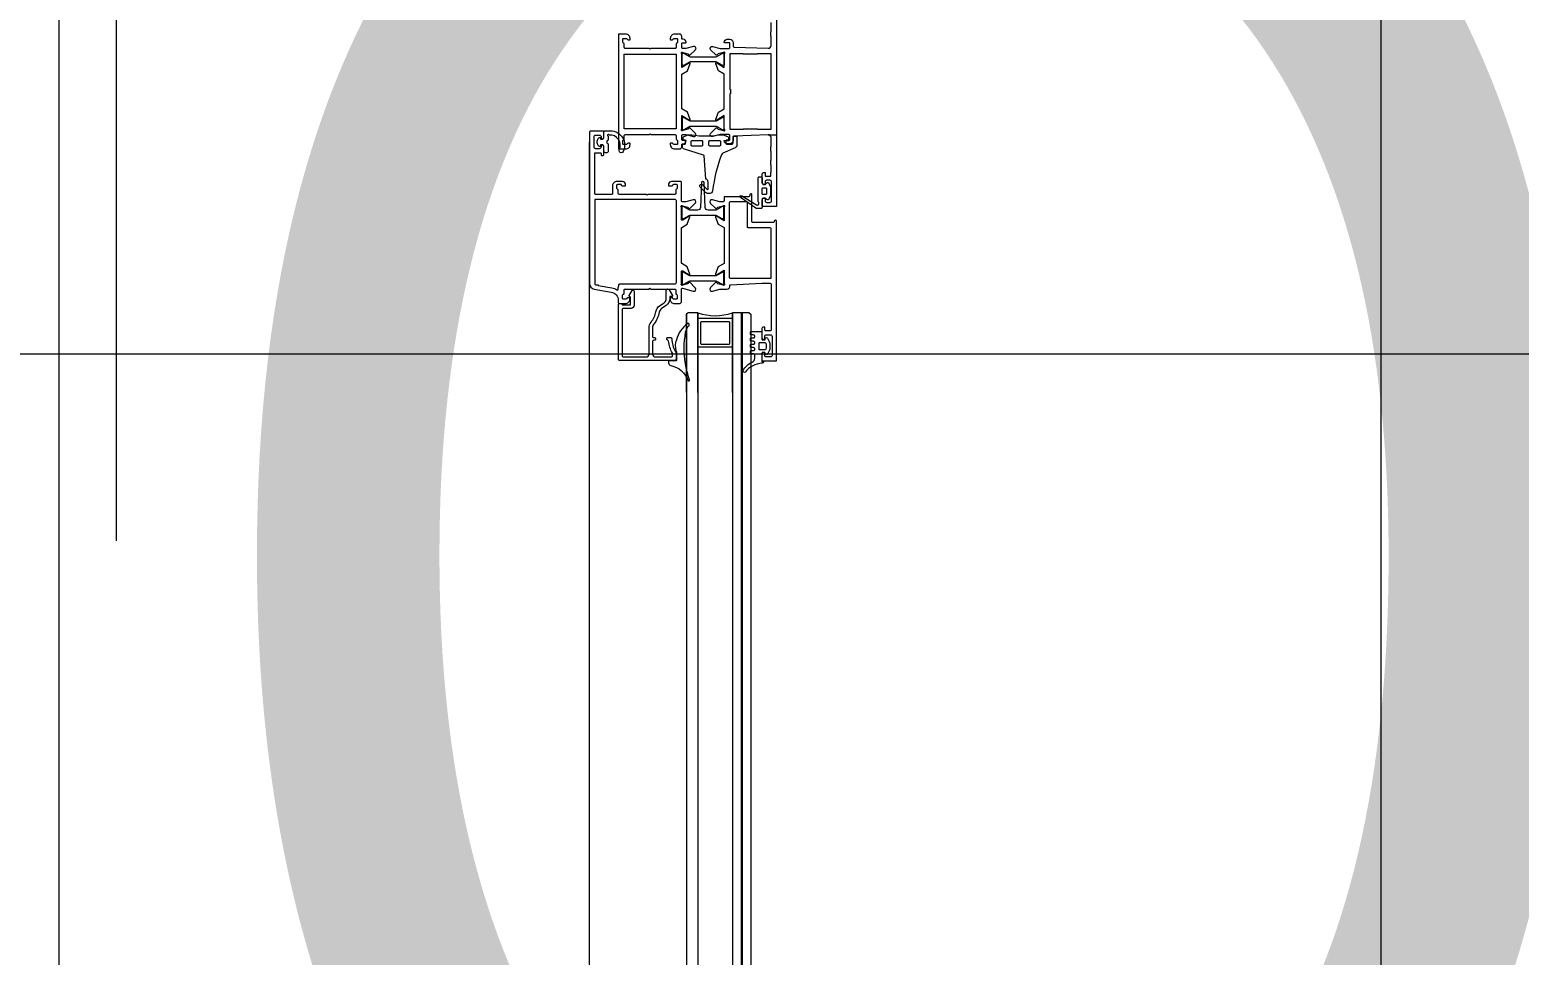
# Model space of a CAD drawing. Extents: x -9058 to 11890, y 0 to 4205.
# Drawn here: x 9830 to 9881.9, y 3263.5 to 3295.7 of the extents above; entities that cross this region are included whole.
import ezdxf
from ezdxf.enums import TextEntityAlignment as Align

# ---------------------------------------------------------------- set-up
doc = ezdxf.new("R2010")
doc.units = 0
doc.header["$MEASUREMENT"] = 0
doc.layers.get('0').update_dxf_attribs({"color": 9, "lineweight": 9})
doc.layers.add('M-TEFRIS2-015', color=129, linetype='Continuous', lineweight=9)
doc.layers.add('M-TEFRIS2-015 @ 20', color=129, linetype='Continuous', lineweight=9)
doc.styles.add('Arial', font='arial.ttf', dxfattribs={"height": 2.5})
doc.styles.add('MuuM_TEXT-STANDART', font='ARIALN.TTF')

# ---------------------------------------------------------------- blocks, each defined once
blk = doc.blocks.new('0a_roomno2')
at = {"style": 'Arial'}
blk.add_attdef('ODANO', (0, 1.505), '', height=3, dxfattribs=at)
blk.add_attdef('MEKANADI', text='', height=3, dxfattribs=at).set_placement((0.525, -4.75), align=Align.BOTTOM_LEFT)
at = {"style": 'MuuM_TEXT-STANDART', "width": 0.6}
for tag, p in [('YER01', (15, -7)), ('TAVAN01', (20.625, -7)), ('DUVAR01', (26.25, -7)), ('YER02', (15, -10.375)), ('TAVAN02', (20.625, -10.375)), ('DUVAR02', (26.25, -10.375)), ('YER03', (15, -13.75)), ('TAVAN03', (20.625, -13.75)), ('DUVAR03', (26.25, -13.75))]:
    blk.add_attdef(tag, text='', height=2.25, dxfattribs=at).set_placement(p, align=Align.MIDDLE_CENTER)
at = {"style": 'MuuM_TEXT-STANDART'}
blk.add_attdef('M2', text='', height=2.25, dxfattribs=at).set_placement((1.3231, -7.8046), align=Align.MIDDLE_LEFT)
at = {"style": 'MuuM_TEXT-STANDART', "width": 0.6}
blk.add_attdef('TEMIZTAVANYUKSEKLIGI', text='', height=2.25, dxfattribs=at).set_placement((2.7, -13.1619), align=Align.MIDDLE_LEFT)
blk = doc.blocks.new('*U679')
at = {"layer": 'M-TEFRIS2-015 @ 20'}
ref = blk.add_blockref('0a_roomno2', (9477.804, 3319.132), dxfattribs=dict(at, xscale=20, yscale=20, zscale=20))
ref.add_attrib('MEKANADI', 'TOPLANTI ODASI', dxfattribs={"layer": '0', "height": 60, "style": 'Arial', "width": 0.8}).set_placement((9488.304, 3229.132), align=Align.BOTTOM_LEFT)

msp = doc.modelspace()

# ---------------------------------------------------------------- linework, layer by layer
at = {"layer": 'M-TEFRIS2-015'}
for p, q in [((9855.738, 3292.069), (9856.035, 3292.069)), ((9852.894, 3285.851), (9852.894, 3237.723)), ((9852.945, 3285.868), (9852.895, 3285.818)), ((9852.895, 3283.094), (9852.895, 3285.818)), ((9853.295, 3285.868), (9852.945, 3285.868)), ((9853.294, 3285.851), (9853.294, 3237.723)), ((9853.295, 3283.094), (9853.295, 3285.868)), ((9854.494, 3285.851), (9854.494, 3237.723)), ((9854.495, 3283.094), (9854.495, 3285.868)), ((9855.083, 3285.868), (9854.495, 3285.868)), ((9854.794, 3285.868), (9854.794, 3237.723)), ((9854.832, 3285.868), (9854.832, 3237.723)), ((9855.083, 3285.868), (9855.132, 3285.819)), ((9855.132, 3285.819), (9855.132, 3237.723)), ((9852.895, 3283.094), (9852.895, 3285.362)), ((9854.495, 3285.668), (9853.295, 3285.668)), ((9854.495, 3284.668), (9853.295, 3284.668))]:
    msp.add_line(p, q, dxfattribs=at)
for points in [[(9833.058, 3277.935), (9833.058, 3359.873)], [(9877.058, 3299.873), (9877.058, 3159.873)], [(9833.058, 3297.873), (9831.058, 3297.873), (9831.058, 3161.873), (9833.058, 3161.873)], [(9849.522, 3173.05), (9849.523, 3291.808)], [(10001.356, 3284.429), (9397.058, 3284.429)]]:
    msp.add_lwpolyline(points, dxfattribs=at)
for points in [[(9856.033, 3297.563), (9856.033, 3289.583, -0.414214), (9856.023, 3289.573), (9855.543, 3289.573, -0.414214), (9855.533, 3289.583), (9855.533, 3289.803, -0.414214), (9855.603, 3289.873), (9855.623, 3289.873, -0.414214), (9855.633, 3289.863), (9855.633, 3289.763, 0.414214), (9855.683, 3289.713), (9855.803, 3289.713, 0.414214), (9855.853, 3289.763), (9855.853, 3290.433, 0.414214), (9855.803, 3290.483), (9855.683, 3290.483, 0.414214), (9855.633, 3290.433), (9855.633, 3290.333, -0.414214), (9855.623, 3290.323), (9855.603, 3290.323, -0.414214), (9855.533, 3290.393), (9855.533, 3290.703, -0.414214), (9855.583, 3290.753), (9855.633, 3290.753), (9855.633, 3290.653, 0.414214), (9855.663, 3290.623), (9855.833, 3290.623), (9855.833, 3290.753), (9855.843, 3290.753), (9855.843, 3291.02), (9855.833, 3291.02), (9855.833, 3291.17), (9855.843, 3291.17), (9855.843, 3291.5), (9855.833, 3291.5), (9855.833, 3291.65), (9855.843, 3291.65), (9855.843, 3291.969, 0.425337), (9855.739, 3292.069), (9854.552, 3292.024, 0.403083), (9854.523, 3291.994), (9854.523, 3291.873, -0.414214), (9854.403, 3291.753), (9854.313, 3291.753, -0.414214), (9854.213, 3291.853), (9854.213, 3291.863, -0.414214), (9854.223, 3291.873), (9854.373, 3291.873, 0.414214), (9854.403, 3291.903), (9854.403, 3292.043, 0.414214), (9854.373, 3292.073), (9854.068, 3292.073), (9853.807, 3292.003, -0.700084), (9853.732, 3292.111), (9853.744, 3292.129), (9853.917, 3292.3, -0.607471), (9853.977, 3292.284, 0.283637), (9853.999, 3292.262), (9854.183, 3292.212, 1.229391), (9854.213, 3292.263), (9854.213, 3292.737), (9853.947, 3292.574, -0.859449), (9853.921, 3292.605), (9854.014, 3292.85), (9854.213, 3292.971), (9854.213, 3294.175), (9854.014, 3294.297), (9853.921, 3294.542, -0.859449), (9853.947, 3294.572), (9854.213, 3294.409), (9854.213, 3294.884, 1.229391), (9854.183, 3294.934), (9853.999, 3294.885, 0.283637), (9853.977, 3294.862, -0.607471), (9853.917, 3294.846), (9853.744, 3295.017), (9853.732, 3295.035, -0.700084), (9853.807, 3295.143), (9854.068, 3295.073), (9854.373, 3295.073, 0.414214), (9854.403, 3295.103), (9854.403, 3295.243, 0.414214), (9854.373, 3295.273), (9854.223, 3295.273, -0.414214), (9854.213, 3295.283), (9854.213, 3295.293, -0.414214), (9854.313, 3295.393), (9854.403, 3295.393, -0.414214), (9854.523, 3295.273), (9854.523, 3295.152, 0.403083), (9854.552, 3295.122), (9855.739, 3295.077, 0.425337), (9855.843, 3295.177), (9855.843, 3295.496), (9855.833, 3295.496), (9855.833, 3295.646), (9855.843, 3295.646), (9855.843, 3295.976)], [(9852.733, 3295.493, 0.414222), (9852.653, 3295.573), (9852.483, 3295.573, 0.414214), (9852.333, 3295.423), (9852.333, 3295.383, 0.414214), (9852.343, 3295.373), (9852.404, 3295.373, 0.366034), (9852.434, 3295.398, -0.365977), (9852.463, 3295.423), (9852.553, 3295.423, -0.414214), (9852.583, 3295.393), (9852.583, 3295.283, -0.365977), (9852.558, 3295.254, 0.365977), (9852.533, 3295.224), (9852.533, 3295.103, -0.414214), (9852.503, 3295.073), (9851.663, 3295.073), (9851.633, 3295.043), (9851.603, 3295.073), (9850.763, 3295.073, -0.414214), (9850.733, 3295.103), (9850.733, 3295.224, 0.365977), (9850.708, 3295.254, -0.365977), (9850.683, 3295.283), (9850.683, 3295.393, -0.414214), (9850.713, 3295.423), (9850.803, 3295.423, -0.365977), (9850.833, 3295.398, 0.366034), (9850.862, 3295.373), (9850.923, 3295.373, 0.414214), (9850.933, 3295.383), (9850.933, 3295.423, 0.414214), (9850.783, 3295.573), (9850.543, 3295.573, 0.414214), (9850.533, 3295.563), (9850.533, 3291.583, 0.414214), (9850.543, 3291.573), (9850.783, 3291.573, 0.414214), (9850.933, 3291.723), (9850.933, 3291.763, 0.414214), (9850.923, 3291.773), (9850.862, 3291.773, 0.366034), (9850.833, 3291.748, -0.365977), (9850.803, 3291.723), (9850.713, 3291.723, -0.414214), (9850.683, 3291.753), (9850.683, 3291.863, -0.365977), (9850.708, 3291.893, 0.365977), (9850.733, 3291.922), (9850.733, 3292.043, -0.414214), (9850.763, 3292.073), (9851.603, 3292.073), (9851.633, 3292.103), (9851.663, 3292.073), (9852.503, 3292.073, -0.414214), (9852.533, 3292.043), (9852.533, 3291.922, 0.365977), (9852.558, 3291.893, -0.365977), (9852.583, 3291.863), (9852.583, 3291.753, -0.414214), (9852.553, 3291.723), (9852.463, 3291.723, -0.365977), (9852.434, 3291.748, 0.366034), (9852.404, 3291.773), (9852.343, 3291.773, 0.414214), (9852.333, 3291.763), (9852.333, 3291.723, 0.414214), (9852.483, 3291.573), (9852.653, 3291.573, 0.414214), (9852.733, 3291.653), (9852.733, 3291.723, -0.414214), (9852.763, 3291.753), (9852.783, 3291.753, 0.414214), (9852.883, 3291.853), (9852.883, 3291.863, 0.414214), (9852.873, 3291.873), (9852.763, 3291.873, -0.414214), (9852.733, 3291.903), (9852.733, 3292.043, -0.414214), (9852.763, 3292.073), (9852.879, 3292.073), (9853.139, 3292.003, 0.700084), (9853.215, 3292.111), (9853.202, 3292.129), (9853.029, 3292.3, 0.607471), (9852.969, 3292.284, -0.283637), (9852.947, 3292.262), (9852.764, 3292.212, -1.229391), (9852.733, 3292.263), (9852.733, 3292.737), (9852.998, 3292.576, 0.713664), (9853.027, 3292.6), (9852.933, 3292.85), (9852.733, 3292.971), (9852.733, 3294.175), (9852.933, 3294.297), (9853.027, 3294.547, 0.713664), (9852.998, 3294.571), (9852.733, 3294.409), (9852.733, 3294.884, -1.229391), (9852.764, 3294.934), (9852.947, 3294.885, -0.283637), (9852.969, 3294.862, 0.607471), (9853.029, 3294.846), (9853.202, 3295.017), (9853.215, 3295.035, 0.700084), (9853.139, 3295.143), (9852.879, 3295.073), (9852.763, 3295.073, -0.414214), (9852.733, 3295.103), (9852.733, 3295.243, -0.414214), (9852.763, 3295.273), (9852.873, 3295.273, 0.414214), (9852.883, 3295.283), (9852.883, 3295.293, 0.414214), (9852.783, 3295.393), (9852.763, 3295.393, -0.414214), (9852.733, 3295.423), (9852.733, 3295.493)], [(9853.077, 3292.066, 0.081633), (9854.057, 3292.066), (9854.137, 3292.066, -0.104779), (9854.21, 3292.05), (9854.345, 3291.99, -0.296563), (9854.357, 3291.972), (9854.357, 3291.906, -0.414214), (9854.327, 3291.876), (9854.292, 3291.876, 0.414214), (9854.267, 3291.851), (9854.267, 3291.771, 0.414214), (9854.292, 3291.746), (9854.482, 3291.746, 0.414214), (9854.517, 3291.781), (9854.517, 3291.996, -0.414214), (9854.537, 3292.016), (9854.627, 3292.016, -0.414214), (9854.647, 3291.996), (9854.647, 3291.706, -0.285747), (9854.591, 3291.616), (9854.163, 3291.425, 0.189764), (9854.114, 3291.371, 0.061836), (9853.806, 3290.114, -0.380587), (9853.707, 3290.026), (9853.627, 3290.026, -0.203536), (9853.555, 3290.056), (9853.374, 3290.244, -0.999219), (9853.46, 3290.327), (9853.607, 3290.176, 0.950364), (9853.647, 3290.174, 0.068684), (9853.636, 3290.474, 0.364538), (9853.587, 3290.516, -0.394287), (9853.567, 3290.534), (9853.512, 3291.337, 0.309555), (9853.494, 3291.36), (9852.792, 3291.578, -0.328426), (9852.757, 3291.626), (9852.757, 3291.721, -0.414214), (9852.782, 3291.746), (9852.842, 3291.746, 0.414214), (9852.867, 3291.771), (9852.867, 3291.851, 0.414214), (9852.842, 3291.876), (9852.807, 3291.876, -0.414214), (9852.777, 3291.906), (9852.777, 3291.972, -0.296563), (9852.789, 3291.99), (9852.924, 3292.05, -0.104779), (9852.997, 3292.066), (9853.077, 3292.066)], [(9854.401, 3286.812, -0.459137), (9854.429, 3286.848), (9855.523, 3286.902), (9855.793, 3286.902, -0.414214), (9855.843, 3286.852), (9855.843, 3285.272, -0.414214), (9855.813, 3285.242), (9855.653, 3285.242, -0.414214), (9855.623, 3285.272), (9855.623, 3285.372), (9855.573, 3285.372, 0.414214), (9855.523, 3285.322), (9855.523, 3285.012, 0.414214), (9855.593, 3284.942), (9855.613, 3284.942, 0.414214), (9855.623, 3284.952), (9855.623, 3285.052, -0.414214), (9855.673, 3285.102), (9855.823, 3285.102, -0.414214), (9855.873, 3285.052), (9855.873, 3284.382, -0.414214), (9855.823, 3284.332), (9855.673, 3284.332, -0.414214), (9855.623, 3284.382), (9855.623, 3284.482, 0.414214), (9855.613, 3284.492), (9855.593, 3284.492, 0.414214), (9855.523, 3284.422), (9855.523, 3284.202, 0.414214), (9855.533, 3284.192), (9856.013, 3284.192, 0.414214), (9856.023, 3284.202), (9856.023, 3289.067, 0.535184), (9855.989, 3289.09), (9855.945, 3289.072), (9855.945, 3289.042, -0.414214), (9855.915, 3289.012), (9855.203, 3289.012, -0.414214), (9855.173, 3289.042), (9855.173, 3289.987, 0.535184), (9855.139, 3290.01), (9855.114, 3290, 0.302776), (9855.095, 3289.972), (9855.095, 3289.942, -0.414214), (9855.065, 3289.912), (9854.233, 3289.912, 0.414214), (9854.203, 3289.882), (9854.203, 3289.764, -0.414214), (9854.173, 3289.734), (9854.058, 3289.734), (9853.797, 3289.804, 0.700084), (9853.722, 3289.696), (9853.734, 3289.678), (9853.907, 3289.507, 0.607471), (9853.967, 3289.523, -0.283637), (9853.989, 3289.545), (9854.173, 3289.594, -1.229391), (9854.203, 3289.544), (9854.203, 3289.07), (9853.937, 3289.232, 0.859449), (9853.911, 3289.202), (9854.004, 3288.957), (9854.203, 3288.836), (9854.203, 3287.591), (9854.004, 3287.469), (9853.911, 3287.224, 0.859449), (9853.937, 3287.194), (9854.203, 3287.356), (9854.203, 3286.882, -1.229391), (9854.173, 3286.832), (9853.989, 3286.881, -0.283637), (9853.967, 3286.904, 0.607471), (9853.907, 3286.919), (9853.734, 3286.748), (9853.722, 3286.73, 0.700084), (9853.797, 3286.623), (9854.058, 3286.692), (9854.303, 3286.692, 0.474196), (9854.401, 3286.812)], [(9855.533, 3284.111, 0.220745), (9854.939, 3283.801, -0.651907), (9854.87, 3283.857, -0.176952), (9855.186, 3284.149, 0.281357), (9855.274, 3284.292), (9855.274, 3284.373), (9855.274, 3284.387), (9855.273, 3284.394), (9855.271, 3284.401), (9855.269, 3284.409), (9855.264, 3284.416), (9855.259, 3284.422), (9855.253, 3284.427), (9855.246, 3284.432), (9855.238, 3284.434), (9855.224, 3284.437), (9855.148, 3284.437), (9855.145, 3284.437), (9855.142, 3284.438), (9855.139, 3284.439), (9855.136, 3284.44), (9855.134, 3284.443), (9855.132, 3284.445), (9855.13, 3284.448), (9855.129, 3284.451), (9855.128, 3284.457), (9855.128, 3284.537), (9855.128, 3284.54), (9855.129, 3284.543), (9855.13, 3284.546), (9855.132, 3284.548), (9855.134, 3284.551), (9855.136, 3284.553), (9855.139, 3284.555), (9855.142, 3284.556), (9855.148, 3284.557), (9855.224, 3284.557), (9855.231, 3284.557), (9855.238, 3284.559), (9855.246, 3284.562), (9855.253, 3284.566), (9855.259, 3284.571), (9855.264, 3284.578), (9855.269, 3284.585), (9855.271, 3284.592), (9855.274, 3284.607), (9855.273, 3284.614), (9855.271, 3284.621), (9855.269, 3284.629), (9855.264, 3284.636), (9855.259, 3284.642), (9855.253, 3284.647), (9855.246, 3284.652), (9855.238, 3284.654), (9855.224, 3284.657), (9855.148, 3284.657), (9855.145, 3284.657), (9855.142, 3284.658), (9855.139, 3284.659), (9855.136, 3284.66), (9855.134, 3284.663), (9855.132, 3284.665), (9855.13, 3284.668), (9855.129, 3284.671), (9855.128, 3284.677), (9855.128, 3284.757), (9855.128, 3284.76), (9855.129, 3284.763), (9855.13, 3284.766), (9855.132, 3284.768), (9855.134, 3284.771), (9855.136, 3284.773), (9855.139, 3284.775), (9855.142, 3284.776), (9855.148, 3284.777), (9855.224, 3284.777), (9855.231, 3284.777), (9855.238, 3284.779), (9855.246, 3284.782), (9855.253, 3284.786), (9855.259, 3284.791), (9855.264, 3284.798), (9855.269, 3284.805), (9855.271, 3284.812), (9855.274, 3284.827), (9855.273, 3284.834), (9855.271, 3284.841), (9855.269, 3284.849), (9855.264, 3284.856), (9855.259, 3284.862), (9855.253, 3284.867), (9855.246, 3284.872), (9855.238, 3284.874), (9855.224, 3284.877), (9855.148, 3284.877), (9855.145, 3284.877), (9855.142, 3284.878), (9855.139, 3284.879), (9855.136, 3284.88), (9855.134, 3284.883), (9855.132, 3284.885), (9855.13, 3284.888), (9855.129, 3284.891), (9855.128, 3284.897), (9855.128, 3284.977), (9855.128, 3284.98), (9855.129, 3284.983), (9855.13, 3284.986), (9855.132, 3284.988), (9855.134, 3284.991), (9855.136, 3284.993), (9855.139, 3284.995), (9855.142, 3284.996), (9855.148, 3284.997), (9855.224, 3284.997), (9855.231, 3284.997), (9855.238, 3284.999), (9855.246, 3285.002), (9855.253, 3285.006), (9855.259, 3285.011), (9855.264, 3285.018), (9855.269, 3285.025), (9855.271, 3285.032), (9855.274, 3285.047), (9855.273, 3285.054), (9855.271, 3285.061), (9855.269, 3285.069), (9855.264, 3285.076), (9855.259, 3285.082), (9855.253, 3285.087), (9855.246, 3285.092), (9855.238, 3285.094), (9855.224, 3285.097), (9855.148, 3285.097), (9855.145, 3285.097), (9855.142, 3285.098), (9855.139, 3285.099), (9855.136, 3285.1), (9855.134, 3285.103), (9855.132, 3285.105), (9855.13, 3285.108), (9855.129, 3285.111), (9855.128, 3285.117), (9855.128, 3285.197), (9855.128, 3285.2), (9855.129, 3285.203), (9855.13, 3285.206), (9855.132, 3285.208), (9855.134, 3285.211), (9855.136, 3285.213), (9855.139, 3285.215), (9855.142, 3285.216), (9855.148, 3285.217), (9855.486, 3285.217, -0.414214), (9855.516, 3285.187), (9855.516, 3284.956, 0.414214), (9855.546, 3284.926), (9855.611, 3284.926, 0.291535), (9855.629, 3284.937), (9855.649, 3284.985, -0.613042), (9855.712, 3284.988), (9855.775, 3284.869, -0.127095), (9855.791, 3284.806), (9855.791, 3284.606, -0.127095), (9855.775, 3284.543), (9855.717, 3284.434, -0.585233), (9855.648, 3284.434), (9855.623, 3284.481, 0.167811), (9855.611, 3284.486), (9855.546, 3284.486, 0.414214), (9855.516, 3284.456), (9855.516, 3284.161), (9855.579, 3284.161, -0.394677), (9855.533, 3284.111)]]:
    msp.add_lwpolyline(points, format="xyb", dxfattribs=at)
for points in [[(9852.533, 3292.273), (9850.733, 3292.273), (9850.733, 3294.873), (9852.533, 3294.873)], [(9854.403, 3292.263), (9854.873, 3292.263), (9854.873, 3292.273), (9855.373, 3292.273), (9855.373, 3292.263), (9855.843, 3292.263), (9855.843, 3294.883), (9855.373, 3294.883), (9855.373, 3294.873), (9854.873, 3294.873), (9854.873, 3294.883), (9854.403, 3294.883), (9854.403, 3293.648), (9854.423, 3293.648), (9854.423, 3293.498), (9854.403, 3293.498)]]:
    msp.add_lwpolyline(points, close=True, dxfattribs=at)
for points in [[(9853.051, 3294.609, 0.131652), (9853.001, 3294.595), (9852.815, 3294.488, -0.131652), (9852.8, 3294.484), (9852.775, 3294.484, -0.414214), (9852.745, 3294.514), (9852.745, 3294.874, -0.414214), (9852.775, 3294.904), (9852.8, 3294.904, -0.131652), (9852.815, 3294.9), (9853.001, 3294.792, 0.131652), (9853.051, 3294.779), (9853.898, 3294.779, 0.131652), (9853.948, 3294.792), (9854.134, 3294.9, -0.131652), (9854.149, 3294.904), (9854.175, 3294.904, -0.414214), (9854.205, 3294.874), (9854.205, 3294.514, -0.414214), (9854.175, 3294.484), (9854.149, 3294.484, -0.131652), (9854.134, 3294.488), (9853.948, 3294.595, 0.131652), (9853.898, 3294.609)], [(9853.051, 3292.538, -0.131652), (9853.001, 3292.551), (9852.815, 3292.659, 0.131652), (9852.8, 3292.663), (9852.775, 3292.663, 0.414214), (9852.745, 3292.633), (9852.745, 3292.273, 0.414214), (9852.775, 3292.243), (9852.8, 3292.243, 0.131652), (9852.815, 3292.247), (9853.001, 3292.354, -0.131652), (9853.051, 3292.368), (9853.898, 3292.368, -0.131652), (9853.948, 3292.354), (9854.134, 3292.247, 0.131652), (9854.149, 3292.243), (9854.175, 3292.243, 0.414214), (9854.205, 3292.273), (9854.205, 3292.633, 0.414214), (9854.175, 3292.663), (9854.149, 3292.663, 0.131652), (9854.134, 3292.659), (9853.948, 3292.551, -0.131652), (9853.898, 3292.538)], [(9852.523, 3286.542, 0.365977), (9852.548, 3286.512, -0.365977), (9852.573, 3286.482), (9852.573, 3286.372, -0.414214), (9852.543, 3286.342), (9852.453, 3286.342, -0.365977), (9852.424, 3286.367, 0.366034), (9852.394, 3286.392), (9852.333, 3286.392, 0.414214), (9852.323, 3286.382), (9852.323, 3286.342, 0.414214), (9852.473, 3286.192), (9852.643, 3286.192, 0.414214), (9852.723, 3286.272), (9852.723, 3286.692, -0.493043), (9852.761, 3286.721), (9853.129, 3286.623, 0.700084), (9853.205, 3286.73), (9853.192, 3286.748), (9853.019, 3286.919, 0.607471), (9852.959, 3286.904, -0.283637), (9852.937, 3286.881), (9852.754, 3286.832, -1.229391), (9852.723, 3286.882), (9852.723, 3287.303, -0.585524), (9852.769, 3287.328), (9852.988, 3287.195, 0.713664), (9853.017, 3287.219), (9852.923, 3287.469), (9852.738, 3287.582, -0.261412), (9852.723, 3287.607), (9852.723, 3288.819, -0.261412), (9852.738, 3288.844), (9852.923, 3288.957), (9853.017, 3289.207, 0.713664), (9852.988, 3289.231), (9852.769, 3289.098, -0.585524), (9852.723, 3289.123), (9852.723, 3289.544, -1.229391), (9852.754, 3289.594), (9852.937, 3289.545, -0.283637), (9852.959, 3289.523, 0.607471), (9853.019, 3289.507), (9853.192, 3289.678), (9853.205, 3289.696, 0.700084), (9853.129, 3289.804), (9852.869, 3289.734), (9852.753, 3289.734, -0.414214), (9852.723, 3289.764), (9852.723, 3290.412, 0.414214), (9852.693, 3290.442), (9852.373, 3290.442, 0.414222), (9852.273, 3290.342), (9852.273, 3290.302, 0.414214), (9852.283, 3290.292), (9852.394, 3290.292, 0.366034), (9852.424, 3290.317, -0.365977), (9852.453, 3290.342), (9852.543, 3290.342, -0.414214), (9852.573, 3290.312), (9852.573, 3290.202, -0.365977), (9852.548, 3290.173, 0.365977), (9852.523, 3290.143), (9852.523, 3290.022, -0.414214), (9852.493, 3289.992), (9851.553, 3289.992), (9851.523, 3289.962), (9851.493, 3289.992), (9850.553, 3289.992, -0.414214), (9850.523, 3290.022), (9850.523, 3290.143, 0.365977), (9850.498, 3290.173, -0.365977), (9850.473, 3290.202), (9850.473, 3290.312, -0.414214), (9850.503, 3290.342), (9850.593, 3290.342, -0.365977), (9850.623, 3290.317, 0.366034), (9850.652, 3290.292), (9850.763, 3290.292, 0.414214), (9850.773, 3290.302), (9850.773, 3290.342, 0.414214), (9850.673, 3290.442), (9850.473, 3290.442, 0.414214), (9850.323, 3290.292), (9850.323, 3290.022, -0.414214), (9850.293, 3289.992), (9849.733, 3289.992, -0.414214), (9849.703, 3290.022), (9849.703, 3291.412, -0.414214), (9849.733, 3291.442), (9849.893, 3291.442, -0.414214), (9849.923, 3291.412), (9849.923, 3291.342), (9849.973, 3291.342, 0.414214), (9850.023, 3291.392), (9850.023, 3291.647, 0.414214), (9849.953, 3291.717), (9849.933, 3291.717, 0.414214), (9849.923, 3291.707), (9849.923, 3291.632, -0.414214), (9849.873, 3291.582), (9849.733, 3291.582, -0.414214), (9849.683, 3291.632), (9849.683, 3292.002, -0.414214), (9849.733, 3292.052), (9849.873, 3292.052, -0.414214), (9849.923, 3292.002), (9849.923, 3291.927, 0.414214), (9849.933, 3291.917), (9849.953, 3291.917, 0.414214), (9850.023, 3291.987), (9850.023, 3292.162, 0.414214), (9849.993, 3292.192), (9849.553, 3292.192, 0.414214), (9849.523, 3292.162), (9849.523, 3286.892, 0.363975), (9849.688, 3286.695), (9850.275, 3286.592, -0.36397), (9850.523, 3286.297), (9850.523, 3286.222, 0.414214), (9850.553, 3286.192), (9850.773, 3286.192, 0.414214), (9850.923, 3286.342), (9850.923, 3286.382, 0.414214), (9850.913, 3286.392), (9850.852, 3286.392, 0.366034), (9850.823, 3286.367, -0.365977), (9850.793, 3286.342), (9850.703, 3286.342, -0.414214), (9850.673, 3286.372), (9850.673, 3286.482, -0.365977), (9850.698, 3286.512, 0.365977), (9850.723, 3286.542), (9850.723, 3286.662, -0.414214), (9850.753, 3286.692), (9851.593, 3286.692), (9851.623, 3286.722), (9851.653, 3286.692), (9852.493, 3286.692, -0.414214), (9852.523, 3286.662)], [(9849.904, 3291.972), (9849.904, 3291.912), (9849.984, 3291.912, 0.236068), (9850.024, 3291.992), (9850.024, 3292.157, -0.414214), (9850.074, 3292.207), (9850.245, 3292.207, -0.557109), (9850.692, 3291.484, -0.284432), (9850.625, 3291.442, -0.557109), (9850.558, 3291.551, 0.59685), (9850.203, 3292.054, 2.161979), (9850.174, 3292.02), (9850.174, 3291.877, 1), (9850.174, 3291.757), (9850.174, 3291.492, -0.414214), (9850.124, 3291.442), (9850.074, 3291.442, -0.414214), (9850.024, 3291.492), (9850.024, 3291.642, 0.236068), (9849.984, 3291.722), (9849.904, 3291.722), (9849.904, 3291.662), (9849.87, 3291.662, -0.323522), (9849.822, 3291.697), (9849.791, 3291.79, -0.019238), (9849.79, 3291.797), (9849.79, 3291.837, -0.019238), (9849.791, 3291.845), (9849.822, 3291.938, -0.323522), (9849.87, 3291.972)], [(9853.089, 3291.676, -0.414214), (9853.059, 3291.706), (9853.059, 3291.836, -0.414214), (9853.089, 3291.866), (9853.429, 3291.866, -0.414214), (9853.459, 3291.836), (9853.459, 3291.706, -0.414214), (9853.429, 3291.676)], [(9853.709, 3291.676, -0.414214), (9853.679, 3291.706), (9853.679, 3291.836, -0.414214), (9853.709, 3291.866), (9854.049, 3291.866, -0.414214), (9854.079, 3291.836), (9854.079, 3291.706, -0.414214), (9854.049, 3291.676)], [(9853.382, 3289.539, -0.403142), (9853.282, 3289.442), (9853.041, 3289.442, -0.131652), (9852.991, 3289.456), (9852.805, 3289.563, 0.131652), (9852.79, 3289.567), (9852.765, 3289.567, 0.414214), (9852.735, 3289.537), (9852.735, 3289.177, 0.414214), (9852.765, 3289.147), (9852.79, 3289.147, 0.131652), (9852.805, 3289.151), (9852.991, 3289.259, -0.131652), (9853.041, 3289.272), (9853.888, 3289.272, -0.131652), (9853.938, 3289.259), (9854.124, 3289.151, 0.131652), (9854.139, 3289.147), (9854.165, 3289.147, 0.414214), (9854.195, 3289.177), (9854.195, 3289.537, 0.414214), (9854.165, 3289.567), (9854.139, 3289.567, 0.131652), (9854.124, 3289.563), (9853.938, 3289.456, -0.131652), (9853.888, 3289.442), (9853.647, 3289.442, -0.403142), (9853.547, 3289.539), (9853.515, 3290.394, 0.962756), (9853.415, 3290.394)], [(9855.527, 3290.388, 0.414214), (9855.562, 3290.353), (9855.642, 3290.353, 0.186103), (9855.652, 3290.357), (9855.694, 3290.397, -0.501687), (9855.757, 3290.386), (9855.802, 3290.297, -0.118551), (9855.822, 3290.218), (9855.822, 3289.988, -0.118551), (9855.802, 3289.908), (9855.757, 3289.82, -0.501687), (9855.694, 3289.809), (9855.652, 3289.849, 0.186103), (9855.642, 3289.853), (9855.562, 3289.853, 0.414214), (9855.527, 3289.818), (9855.527, 3289.538, -0.414214), (9855.487, 3289.498), (9855.342, 3289.498, -0.176484), (9855.309, 3289.51), (9854.776, 3289.882, -0.940455), (9854.823, 3289.946), (9855.328, 3289.628, 0.992608), (9855.394, 3289.728), (9855.394, 3290.568, -0.414214), (9855.434, 3290.608), (9855.487, 3290.608, -0.414214), (9855.527, 3290.568)], [(9855.532, 3290.193, -0.414214), (9855.557, 3290.218), (9855.657, 3290.218, -0.414214), (9855.682, 3290.193), (9855.682, 3290.013, -0.414214), (9855.657, 3289.988), (9855.557, 3289.988, -0.414214), (9855.532, 3290.013)], [(9849.703, 3286.893, 0.207097), (9849.725, 3286.842), (9849.823, 3286.842), (9849.823, 3286.824), (9850.301, 3286.74, -0.106114), (9850.476, 3286.669, 0.602221), (9850.523, 3286.693), (9850.523, 3286.742, -0.162278), (9850.543, 3286.802), (9850.543, 3286.842, -0.414214), (9850.573, 3286.872), (9852.493, 3286.872, 0.414214), (9852.543, 3286.922), (9852.543, 3289.762, 0.414214), (9852.493, 3289.812), (9849.703, 3289.812)], [(9855.023, 3288.842), (9855.023, 3289.682, 0.414214), (9854.973, 3289.732), (9854.433, 3289.732, 0.414214), (9854.383, 3289.682), (9854.383, 3287.122, 0.414214), (9854.433, 3287.072), (9855.843, 3287.072), (9855.843, 3288.782, 0.414214), (9855.793, 3288.832), (9855.033, 3288.832, -0.414214)], [(9853.938, 3286.973), (9854.124, 3286.865, 0.131652), (9854.139, 3286.861), (9854.165, 3286.861, 0.414214), (9854.195, 3286.891), (9854.195, 3287.251, 0.414214), (9854.165, 3287.281), (9854.139, 3287.281, 0.131652), (9854.124, 3287.277), (9853.938, 3287.169, -0.131652), (9853.888, 3287.156), (9853.041, 3287.156, -0.131652), (9852.991, 3287.169), (9852.805, 3287.277, 0.131652), (9852.79, 3287.281), (9852.765, 3287.281, 0.414214), (9852.735, 3287.251), (9852.735, 3286.891, 0.414214), (9852.765, 3286.861), (9852.79, 3286.861, 0.131652), (9852.805, 3286.865), (9852.991, 3286.973, -0.131652), (9853.041, 3286.986), (9853.888, 3286.986, -0.131652)], [(9853.05, 3287.156, -0.131652), (9853, 3287.169), (9852.814, 3287.277, 0.131652), (9852.799, 3287.281), (9852.773, 3287.281, 0.414214), (9852.743, 3287.251), (9852.743, 3286.891, 0.414214), (9852.773, 3286.861), (9852.799, 3286.861, 0.131652), (9852.814, 3286.865), (9853, 3286.973, -0.131652), (9853.05, 3286.986), (9853.896, 3286.986, -0.131652), (9853.946, 3286.973), (9854.133, 3286.865, 0.131652), (9854.148, 3286.861), (9854.173, 3286.861, 0.414214), (9854.203, 3286.891), (9854.203, 3287.251, 0.414214), (9854.173, 3287.281), (9854.148, 3287.281, 0.131652), (9854.133, 3287.277), (9853.946, 3287.169, -0.131652), (9853.896, 3287.156)], [(9851.744, 3285.011), (9851.784, 3285.011, -0.414214), (9851.814, 3284.981), (9851.814, 3284.941, -0.414214), (9851.784, 3284.911), (9851.764, 3284.911, 0.414214), (9851.714, 3284.861), (9851.714, 3284.431, 0.414214), (9851.814, 3284.331), (9852.363, 3284.331, 0.414214), (9852.413, 3284.381), (9852.413, 3284.433, 0.127567), (9852.404, 3284.467, -0.09888), (9852.27, 3284.885, 0.367727), (9852.242, 3284.911, -0.399482), (9852.214, 3284.941), (9852.214, 3284.981, -0.414214), (9852.244, 3285.011), (9852.334, 3285.011, -0.400329), (9852.384, 3284.964, 0.114933), (9852.508, 3284.527, -0.127017), (9852.533, 3284.431), (9852.533, 3284.241, -0.414214), (9852.503, 3284.211), (9850.563, 3284.211, -0.414214), (9850.533, 3284.241), (9850.533, 3286.161, -0.414214), (9850.563, 3286.191), (9850.623, 3286.191, -0.414214), (9850.653, 3286.161), (9850.653, 3286.141), (9850.953, 3286.141), (9850.953, 3286.411), (9850.918, 3286.432, -0.414214), (9850.907, 3286.473), (9851.006, 3286.643, -0.767327), (9851.073, 3286.625), (9851.073, 3286.121, -0.414214), (9850.973, 3286.021), (9850.703, 3286.021, 0.414214), (9850.653, 3285.971), (9850.653, 3284.381, 0.414214), (9850.703, 3284.331), (9851.494, 3284.331, 0.414214), (9851.594, 3284.431), (9851.594, 3285.345, -0.172094), (9851.665, 3285.547, 0.126051), (9851.831, 3285.907, -0.197455), (9851.962, 3286.112), (9852.116, 3286.22, 0.244698), (9852.193, 3286.368), (9852.193, 3286.647, -0.767327), (9852.295, 3286.674), (9852.409, 3286.476, -0.57735), (9852.383, 3286.431), (9852.313, 3286.431), (9852.313, 3286.368, -0.244698), (9852.185, 3286.122), (9852.031, 3286.019, 0.197455), (9851.949, 3285.891, -0.126051), (9851.758, 3285.476, 0.178336), (9851.714, 3285.345), (9851.714, 3285.041, 0.414214)], [(9852.524, 3284.198), (9852.304, 3284.198, 0.414214), (9852.274, 3284.168), (9852.274, 3284.13, 0.356389), (9852.354, 3284.032, -0.262181), (9852.948, 3283.518, 0.316752), (9852.976, 3283.498, 0.499585), (9853.005, 3283.537, -0.048291), (9852.863, 3284.092, -0.086497), (9852.866, 3285.191, -0.16681), (9852.978, 3285.419, 0.169383), (9852.992, 3285.439), (9852.994, 3285.452, 0.513067), (9852.928, 3285.499, 0.159858), (9852.548, 3284.924, 0.178819), (9852.531, 3284.558), (9852.541, 3284.539, -0.13005), (9852.554, 3284.489), (9852.554, 3284.228, -0.414214)], [(9854.365, 3285.568, -0.414214), (9854.395, 3285.538), (9854.395, 3284.798, -0.414214), (9854.365, 3284.768), (9853.425, 3284.768, -0.414214), (9853.395, 3284.798), (9853.395, 3285.538, -0.414214), (9853.425, 3285.568)], [(9855.657, 3284.6, -0.359904), (9855.628, 3284.576), (9855.452, 3284.576, -0.414214), (9855.422, 3284.606), (9855.422, 3284.806, -0.414214), (9855.452, 3284.836), (9855.628, 3284.836, -0.359904), (9855.657, 3284.811, -0.094739)]]:
    msp.add_lwpolyline(points, format="xyb", close=True, dxfattribs=at)
for centre, radius, start, end in [((9850.603, 3290.312), 0.03, 9.5941, 90), ((9853.895, 3287.618), 1.85, 251.0754, 288.9246)]:
    msp.add_arc(centre, radius, start, end, dxfattribs=at)

# ---------------------------------------------------------------- block references
at = {"layer": 'M-TEFRIS2-015', "color": 6}
msp.add_blockref('*U679', (0, 0), dxfattribs=at)

doc.saveas('drawing.dxf')
